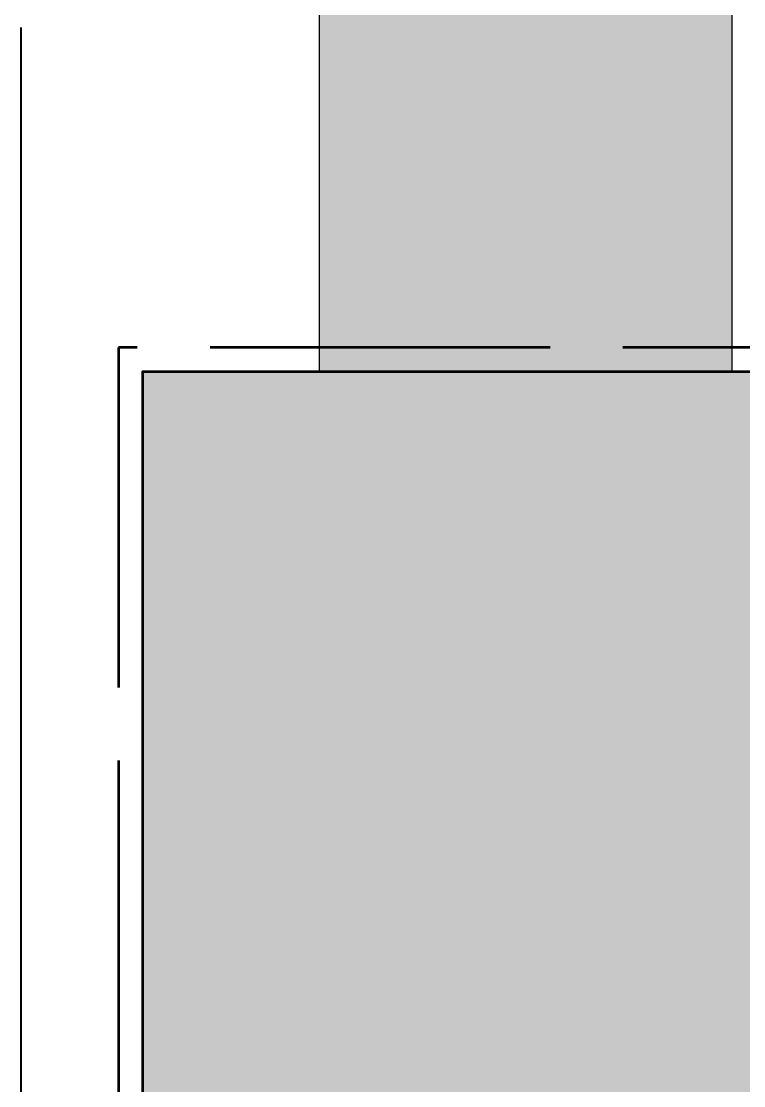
# Model space of a CAD drawing. Header units: millimetres. Extents: x 71 to 41929, y 71 to 131329.
# Drawn here: x 15271 to 16321, y 85740 to 87286 of the extents above; entities that cross this region are included whole.
import ezdxf

# ---------------------------------------------------------------- set-up
doc = ezdxf.new("R2010")
doc.units = ezdxf.units.MM
doc.linetypes.add('DASH_494_106', pattern=[599.722222, 493.888889, -105.833333])
for name, color, linetype in [('GEOFAB', 5, 'Continuous'), ('MANHOLES', 7, 'Continuous'), ('MODULE_ART', 7, 'Continuous'), ('TANK', 7, 'Continuous')]:
    doc.layers.add(name, color=color, linetype=linetype)

# ---------------------------------------------------------------- blocks, each defined once
blk = doc.blocks.new('atlancube_face')
at = {"true_color": 0x000000}
blk.add_solid([(-1.8, -1.8), (1151.8, -1.8), (-1.8, 781.8), (1151.8, 781.8)], dxfattribs=at)

msp = doc.modelspace()

# ---------------------------------------------------------------- linework, layer by layer
at = {"layer": 'GEOFAB', "color": 6, "lineweight": 40}
msp.add_line((15271.3, 85040.6), (15271.3, 87276.9), dxfattribs=at)
at = {"layer": 'GEOFAB', "color": 5, "linetype": 'DASH_494_106', "lineweight": 53}
msp.add_lwpolyline([(15412.4, 85181.7), (30432.9, 85181.7), (30432.9, 86812.2), (15412.4, 86812.2)], close=True, dxfattribs=at)
at = {"layer": 'MANHOLES', "lineweight": 30}
msp.add_lwpolyline([(15704.2, 86776.9), (16304.2, 86776.9), (16304.2, 88216.9), (15704.2, 88216.9)], close=True, dxfattribs=at)
at = {"layer": 'MANHOLES', "true_color": 0xb8b8b8}
msp.add_solid([(15704.2, 86776.9), (16304.2, 86776.9), (15704.2, 88216.9), (16304.2, 88216.9)], dxfattribs=at)
at = {"layer": 'TANK', "lineweight": 53}
msp.add_lwpolyline([(15447.6, 85216.9), (30397.6, 85216.9), (30397.6, 86776.9), (15447.6, 86776.9)], close=True, dxfattribs=at)

# ---------------------------------------------------------------- block references
at = {"layer": 'MODULE_ART'}
for p in [(15447.6, 85996.9), (15447.6, 85216.9)]:
    msp.add_blockref('atlancube_face', p, dxfattribs=at)

doc.saveas('drawing.dxf')
